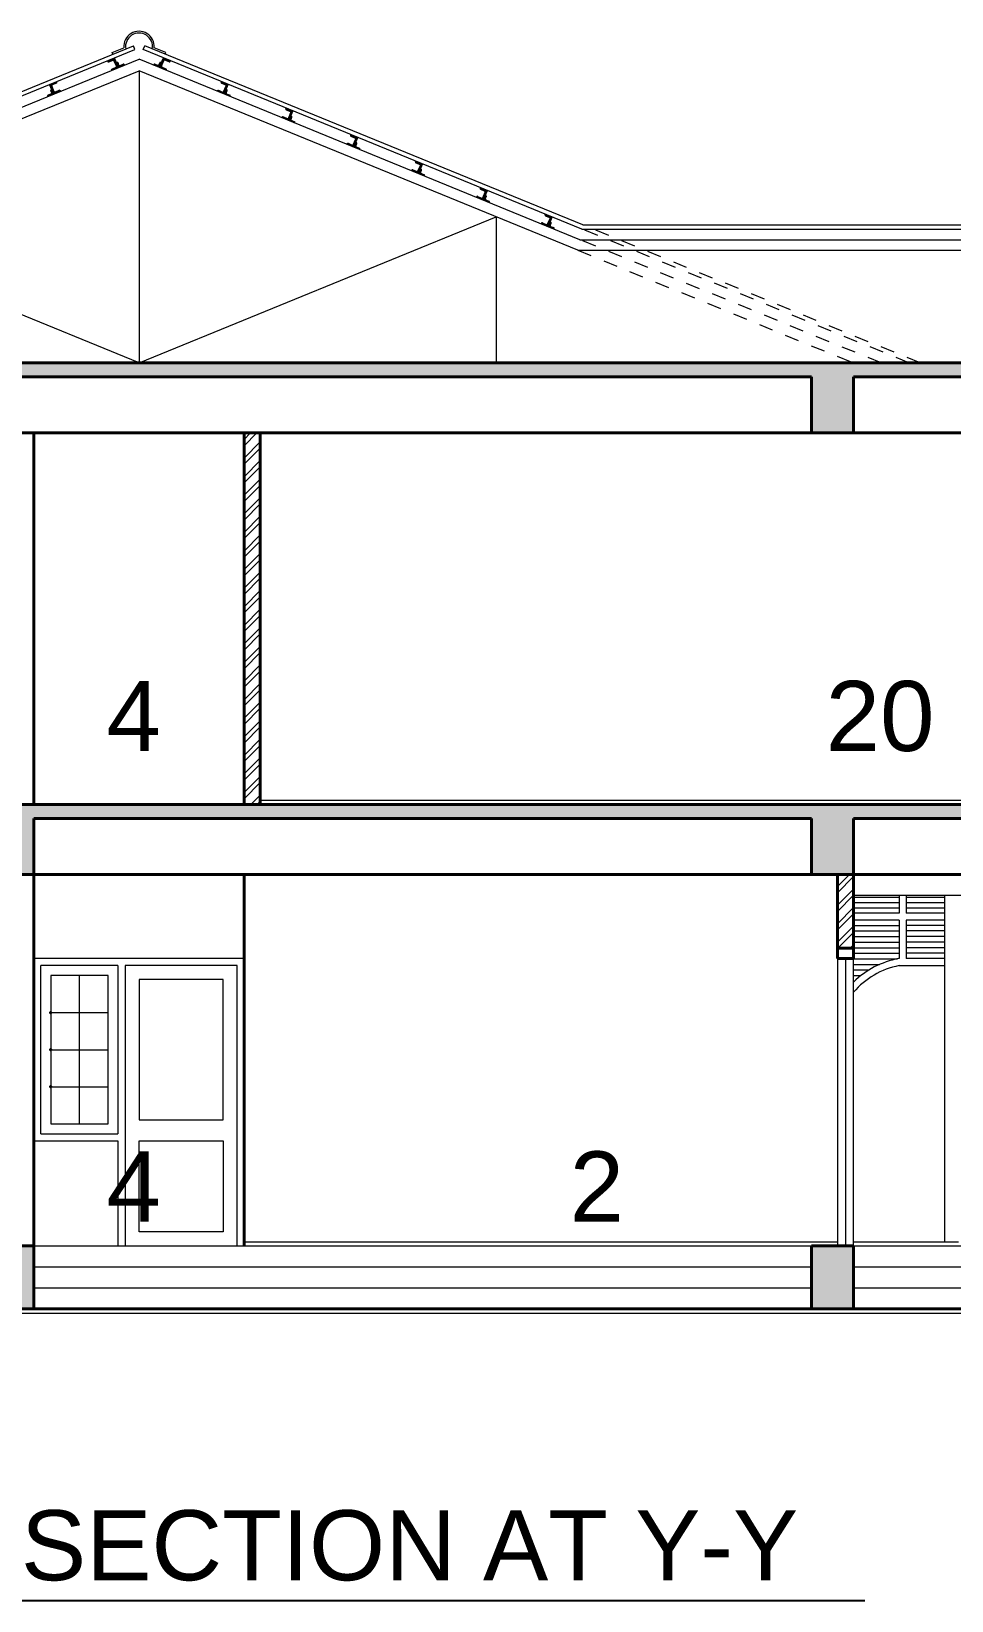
# Model space of a CAD drawing. Header units: inches. Extents: x 1367 to 15762, y 1989 to 8927.
# Drawn here: x 7959.04 to 7965.61, y 2026.24 to 2037.43 of the extents above; entities that cross this region are included whole.
import ezdxf

# ---------------------------------------------------------------- set-up
doc = ezdxf.new("R2010")
doc.units = ezdxf.units.IN
doc.header["$MEASUREMENT"] = 0
doc.linetypes.add('DASHED2', pattern=[0.375, 0.25, -0.125])
for name, color, linetype, lineweight in [('col', 5, 'Continuous', 40), ('EXIST.', 21, 'Continuous', 20), ('hatch', 8, 'Continuous', 5), ('proj', 31, 'Continuous', 15), ('text', 6, 'Continuous', 25), ('wall', 1, 'Continuous', 40), ('win', 60, 'Continuous', 9)]:
    doc.layers.add(name, color=color, linetype=linetype, lineweight=lineweight)
doc.styles.get("Standard").update_dxf_attribs({"font": 'arial.ttf', "height": 0.36})
pattern_1 = [(90, (8005.767206, 1723.8821357), (-0.00625, 9e-19), [])]

msp = doc.modelspace()

# ---------------------------------------------------------------- hatches: boundary and pattern name
at = {"layer": 'hatch'}
h = msp.add_hatch(dxfattribs=at)
h.set_pattern_fill('ANSI31', color=256, scale=0.05, angle=45, style=0)
h.set_pattern_definition(pattern_1)
h.paths.add_polyline_path([(7959.66, 2037.176), (7959.631, 2037.245), (7959.582, 2037.225), (7959.584, 2037.219, 0.414214), (7959.59, 2037.217), (7959.621, 2037.23, -0.414214), (7959.627, 2037.227), (7959.645, 2037.186, -0.414214), (7959.642, 2037.179), (7959.612, 2037.166, 0.414214), (7959.609, 2037.159), (7959.611, 2037.156)])
h.paths.add_polyline_path([(7959.701, 2037.193), (7959.699, 2037.198, 0.414214), (7959.693, 2037.2), (7959.67, 2037.191, -0.414214), (7959.663, 2037.193), (7959.657, 2037.209, 0.300906), (7959.652, 2037.213, 0.10075), (7959.65, 2037.212), (7959.645, 2037.21), (7959.66, 2037.176)])
h = msp.add_hatch(dxfattribs=at)
h.set_pattern_fill('ANSI31', color=256, scale=0.05, angle=45, style=0)
h.set_pattern_definition([(90, (7913.844016, 1723.8821357), (0.00625, 9e-19), [])])
h.paths.add_polyline_path([(7959.951, 2037.176), (7959.98, 2037.245), (7960.03, 2037.225), (7960.027, 2037.219, -0.414214), (7960.021, 2037.217), (7959.99, 2037.23, 0.414214), (7959.984, 2037.227), (7959.966, 2037.186, 0.414214), (7959.969, 2037.179), (7959.999, 2037.166, -0.414214), (7960.002, 2037.159), (7960, 2037.156)])
h.paths.add_polyline_path([(7959.91, 2037.193), (7959.912, 2037.198, -0.414214), (7959.918, 2037.2), (7959.941, 2037.191, 0.414214), (7959.948, 2037.193), (7959.955, 2037.209, -0.300906), (7959.959, 2037.213, -0.10075), (7959.961, 2037.212), (7959.966, 2037.21), (7959.951, 2037.176)])
h = msp.add_hatch(dxfattribs=at)
h.set_pattern_fill('ANSI31', color=256, scale=0.05, angle=45, style=0)
h.set_pattern_definition(pattern_1)
h.paths.add_polyline_path([(7959.217, 2037.076), (7959.168, 2037.056), (7959.198, 2036.987), (7959.247, 2037.007), (7959.245, 2037.011, 0.414214), (7959.238, 2037.014), (7959.208, 2037.001, -0.414214), (7959.201, 2037.004), (7959.184, 2037.045, -0.414214), (7959.186, 2037.052), (7959.217, 2037.064, 0.414214), (7959.219, 2037.071)])
h.paths.add_polyline_path([(7959.156, 2036.97), (7959.198, 2036.987), (7959.183, 2037.02), (7959.179, 2037.018, 0.414214), (7959.176, 2037.012), (7959.183, 2036.996, -0.414214), (7959.18, 2036.989), (7959.158, 2036.98, -0.000198), (7959.158, 2036.98, 0.414446), (7959.155, 2036.973)])
h = msp.add_hatch(dxfattribs=at)
h.set_pattern_fill('ANSI31', color=256, scale=0.05, angle=45, style=0)
h.set_pattern_definition([(90, (7913.844016, 1723.8821357), (0.00625, 9e-19), [])])
h.paths.add_polyline_path([(7960.428, 2037.045, 0.414214), (7960.425, 2037.052), (7960.394, 2037.064, -0.414214), (7960.392, 2037.071), (7960.394, 2037.076), (7960.443, 2037.056), (7960.414, 2036.987), (7960.364, 2037.007), (7960.366, 2037.011, -0.414214), (7960.373, 2037.014), (7960.403, 2037.001, 0.414214), (7960.41, 2037.004)])
h.paths.add_polyline_path([(7960.428, 2037.02), (7960.433, 2037.018, -0.414214), (7960.435, 2037.012), (7960.428, 2036.996, 0.414214), (7960.431, 2036.989), (7960.454, 2036.98, 0.000198), (7960.454, 2036.98, -0.414446), (7960.456, 2036.973), (7960.455, 2036.97), (7960.414, 2036.987)])
h = msp.add_hatch(dxfattribs=at)
h.set_pattern_fill('ANSI31', color=256, scale=0.05, angle=45, style=0)
h.set_pattern_definition([(90, (7914.3064944, 1723.692997), (0.00625, 9e-19), [])])
h.paths.add_polyline_path([(7960.89, 2036.856, 0.414214), (7960.887, 2036.862), (7960.857, 2036.875, -0.414214), (7960.854, 2036.882), (7960.856, 2036.887), (7960.905, 2036.866), (7960.876, 2036.797), (7960.827, 2036.817), (7960.829, 2036.822, -0.414214), (7960.835, 2036.825), (7960.866, 2036.812, 0.414214), (7960.872, 2036.814)])
h.paths.add_polyline_path([(7960.89, 2036.831), (7960.895, 2036.829, -0.414214), (7960.898, 2036.823), (7960.891, 2036.807, 0.414214), (7960.893, 2036.8), (7960.916, 2036.79, 0.000198), (7960.916, 2036.79, -0.414446), (7960.919, 2036.784), (7960.917, 2036.78), (7960.876, 2036.797)])
h = msp.add_hatch(dxfattribs=at)
h.set_pattern_fill('ANSI31', color=256, scale=0.05, angle=45, style=0)
h.set_pattern_definition([(90, (7914.7689727, 1723.5038586), (0.00625, 9e-19), [])])
h.paths.add_polyline_path([(7961.353, 2036.667, 0.414214), (7961.35, 2036.673), (7961.319, 2036.686, -0.414214), (7961.317, 2036.693), (7961.319, 2036.697), (7961.368, 2036.677), (7961.339, 2036.608), (7961.289, 2036.628), (7961.291, 2036.633, -0.414214), (7961.298, 2036.636), (7961.328, 2036.623, 0.414214), (7961.335, 2036.625)])
h.paths.add_polyline_path([(7961.353, 2036.642), (7961.358, 2036.64, -0.414214), (7961.36, 2036.634), (7961.353, 2036.617, 0.414214), (7961.356, 2036.611), (7961.379, 2036.601, 0.000198), (7961.379, 2036.601, -0.414446), (7961.381, 2036.595), (7961.38, 2036.591), (7961.339, 2036.608)])
h = msp.add_hatch(dxfattribs=at)
h.set_pattern_fill('ANSI31', color=256, scale=0.05, angle=45, style=0)
h.set_pattern_definition([(90, (7915.231451, 1723.31472), (0.00625, 9e-19), [])])
h.paths.add_polyline_path([(7961.815, 2036.478, 0.414214), (7961.812, 2036.484), (7961.782, 2036.497, -0.414214), (7961.779, 2036.504), (7961.781, 2036.508), (7961.83, 2036.488), (7961.801, 2036.419), (7961.752, 2036.439), (7961.754, 2036.444, -0.414214), (7961.76, 2036.446), (7961.791, 2036.434, 0.414214), (7961.797, 2036.436)])
h.paths.add_polyline_path([(7961.815, 2036.453), (7961.82, 2036.451, -0.414214), (7961.823, 2036.444), (7961.816, 2036.428, 0.414214), (7961.818, 2036.422), (7961.841, 2036.412, 0.000198), (7961.841, 2036.412, -0.414446), (7961.844, 2036.406), (7961.842, 2036.402), (7961.801, 2036.419)])
h = msp.add_hatch(dxfattribs=at)
h.set_pattern_fill('ANSI31', color=256, scale=0.05, angle=45, style=0)
h.set_pattern_definition([(90, (7915.693929, 1723.1255816), (0.00625, 9e-19), [])])
h.paths.add_polyline_path([(7962.277, 2036.288, 0.414214), (7962.275, 2036.295), (7962.244, 2036.308, -0.414214), (7962.242, 2036.314), (7962.244, 2036.319), (7962.293, 2036.299), (7962.263, 2036.23), (7962.214, 2036.25), (7962.216, 2036.255, -0.414214), (7962.223, 2036.257), (7962.253, 2036.244, 0.414214), (7962.26, 2036.247)])
h.paths.add_polyline_path([(7962.278, 2036.264), (7962.282, 2036.262, -0.414214), (7962.285, 2036.255), (7962.278, 2036.239, 0.414214), (7962.281, 2036.233), (7962.304, 2036.223, 0.000198), (7962.304, 2036.223, -0.414446), (7962.306, 2036.216), (7962.305, 2036.213), (7962.263, 2036.23)])
h = msp.add_hatch(dxfattribs=at)
h.set_pattern_fill('ANSI31', color=256, scale=0.05, angle=45, style=0)
h.set_pattern_definition([(90, (7916.1564076, 1722.936443), (0.00625, 9e-19), [])])
h.paths.add_polyline_path([(7962.74, 2036.099, 0.414214), (7962.737, 2036.106), (7962.707, 2036.119, -0.414214), (7962.704, 2036.125), (7962.706, 2036.13), (7962.755, 2036.11), (7962.726, 2036.041), (7962.677, 2036.061), (7962.679, 2036.066, -0.414214), (7962.685, 2036.068), (7962.716, 2036.055, 0.414214), (7962.722, 2036.058)])
h.paths.add_polyline_path([(7962.74, 2036.075), (7962.745, 2036.073, -0.414214), (7962.748, 2036.066), (7962.741, 2036.05, 0.414214), (7962.743, 2036.043), (7962.766, 2036.034, 0.000198), (7962.766, 2036.034, -0.414446), (7962.769, 2036.027), (7962.767, 2036.024), (7962.726, 2036.041)])
h = msp.add_hatch(dxfattribs=at)
h.set_pattern_fill('AR-CONC', color=256, scale=0.035, style=0)
h.set_pattern_definition([(50, (8005.7672, 1723.88214), (0.25104106, -0.02196325), [0.02625, -0.28875]), (355, (8005.7672, 1723.88214), (-0.04856297, 0.26326725), [0.021, -0.231]), (100.4514, (8005.78813, 1723.8803), (0.20247828, 0.24130384), [0.02230907, -0.24539974]), (46.1842, (8005.7672, 1723.95214), (0.37353437, -0.05793166), [0.039375, -0.433125]), (96.6356, (8005.79833, 1723.9473), (0.32713195, 0.34094125), [0.0334636, -0.36809955]), (351.1842, (8005.7672, 1723.95214), (0.3271317, 0.3409415), [0.0315, -0.3465]), (21, (8005.8022, 1723.93464), (0.20891747, -0.14091661), [0.02625, -0.28875]), (326, (8005.8022, 1723.93464), (0.08516037, 0.25380252), [0.021, -0.231]), (71.4514, (8005.81962, 1723.9229), (0.29407792, 0.11288567), [0.02230907, -0.24539974]), (37.5, (8005.76721, 1723.88214), (0.00425595, 0.11651285), [0, -0.2282, 0, -0.2345, 0, -0.231875]), (7.5, (8005.7672, 1723.88214), (0.09207434, 0.1380441), [0, -0.1337, 0, -0.22295, 0, -0.088375]), (327.5, (8005.68916, 1723.88214), (0.186837853, -0.007894205), [0, -0.0875, 0, -0.273, 0, -0.36225]), (317.5, (8005.65416, 1723.88214), (0.20411516, 0.03503674), [0, -0.11375, 0, -0.1813, 0, -0.25725])])
edge = h.paths.add_edge_path()
edge.add_line((7955.006, 2034.969), (7964.606, 2034.969))
edge.add_line((7964.606, 2034.969), (7964.606, 2034.569))
edge.add_line((7964.606, 2034.569), (7964.906, 2034.569))
edge.add_line((7964.906, 2034.569), (7964.906, 2034.969))
edge.add_line((7964.906, 2034.969), (7969.621, 2034.969))
edge.add_line((7969.621, 2034.969), (7969.621, 2034.569))
edge.add_line((7969.621, 2034.569), (7970.671, 2034.569))
edge.add_line((7970.671, 2034.569), (7970.671, 2035.019))
edge.add_spline(control_points=[(7970.671, 2035.019), (7970.684, 2035.025), (7970.708, 2035.036), (7970.704, 2035.07), (7970.708, 2035.088), (7970.709, 2035.094)], knot_values=[0, 0, 0, 0, 0.037335, 0.072043, 0.090727, 0.090727, 0.090727, 0.090727], degree=3, periodic=0)
edge.add_spline(control_points=[(7970.709, 2035.094), (7970.721, 2035.1), (7970.745, 2035.111), (7970.742, 2035.145), (7970.745, 2035.163), (7970.746, 2035.169)], knot_values=[0, 0, 0, 0, 0.037335, 0.072043, 0.090727, 0.090727, 0.090727, 0.090727], degree=3, periodic=0)
edge.add_line((7970.746, 2035.169), (7970.596, 2035.169))
edge.add_line((7970.596, 2035.169), (7970.596, 2034.644))
edge.add_line((7970.596, 2034.644), (7969.921, 2034.644))
edge.add_line((7969.921, 2034.644), (7969.921, 2035.068))
edge.add_line((7969.921, 2035.068), (7969.921, 2035.069))
edge.add_line((7969.921, 2035.069), (7954.706, 2035.069))
edge.add_line((7954.706, 2035.069), (7954.706, 2034.644))
edge.add_line((7954.706, 2034.644), (7954.046, 2034.644))
edge.add_line((7954.046, 2034.644), (7954.031, 2034.644))
edge.add_line((7954.031, 2034.644), (7954.031, 2035.169))
edge.add_line((7954.031, 2035.169), (7953.881, 2035.169))
edge.add_spline(control_points=[(7953.881, 2035.169), (7953.883, 2035.163), (7953.886, 2035.145), (7953.883, 2035.111), (7953.906, 2035.1), (7953.919, 2035.094)], knot_values=[0, 0, 0, 0, 0.018685, 0.053392, 0.090727, 0.090727, 0.090727, 0.090727], degree=3, periodic=0)
edge.add_spline(control_points=[(7953.919, 2035.094), (7953.92, 2035.088), (7953.924, 2035.07), (7953.92, 2035.036), (7953.944, 2035.025), (7953.956, 2035.019)], knot_values=[0, 0, 0, 0, 0.018685, 0.053392, 0.090727, 0.090727, 0.090727, 0.090727], degree=3, periodic=0)
edge.add_line((7953.956, 2035.019), (7953.956, 2034.569))
edge.add_line((7953.956, 2034.569), (7955.006, 2034.569))
edge.add_line((7955.006, 2034.569), (7955.006, 2034.969))
edge = h.paths.add_edge_path()
edge.add_line((7959.056, 2031.819), (7964.606, 2031.819))
edge.add_line((7964.606, 2031.819), (7964.606, 2031.419))
edge.add_line((7964.606, 2031.419), (7964.906, 2031.419))
edge.add_line((7964.906, 2031.419), (7964.906, 2031.819))
edge.add_line((7964.906, 2031.819), (7969.621, 2031.819))
edge.add_line((7969.621, 2031.819), (7969.621, 2031.419))
edge.add_line((7969.621, 2031.419), (7969.921, 2031.419))
edge.add_line((7969.921, 2031.419), (7969.921, 2031.819))
edge.add_line((7969.921, 2031.819), (7970.571, 2031.819))
edge.add_line((7970.571, 2031.819), (7970.571, 2031.269))
edge.add_line((7970.571, 2031.269), (7970.671, 2031.269))
edge.add_line((7970.671, 2031.269), (7970.671, 2031.769))
edge.add_spline(control_points=[(7970.671, 2031.769), (7970.684, 2031.775), (7970.708, 2031.786), (7970.704, 2031.82), (7970.708, 2031.838), (7970.709, 2031.844)], knot_values=[0, 0, 0, 0, 0.037335, 0.072043, 0.090727, 0.090727, 0.090727, 0.090727], degree=3, periodic=0)
edge.add_spline(control_points=[(7970.709, 2031.844), (7970.721, 2031.85), (7970.745, 2031.861), (7970.742, 2031.895), (7970.745, 2031.913), (7970.746, 2031.919)], knot_values=[0, 0, 0, 0, 0.037335, 0.072043, 0.090727, 0.090727, 0.090727, 0.090727], degree=3, periodic=0)
edge.add_line((7970.746, 2031.919), (7958.756, 2031.919))
edge.add_line((7958.756, 2031.919), (7958.756, 2031.419))
edge.add_line((7958.756, 2031.419), (7959.056, 2031.419))
edge.add_line((7959.056, 2031.419), (7959.056, 2031.819))
h.paths.add_polyline_path([(7955.006, 2030.244), (7956.052, 2030.244), (7958.281, 2028.825), (7958.281, 2028.619), (7958.556, 2028.619), (7958.556, 2028.769), (7958.556, 2028.944), (7958.281, 2028.944), (7958.281, 2029.119), (7958.006, 2029.119), (7958.006, 2029.294), (7957.731, 2029.294), (7957.731, 2029.469), (7957.456, 2029.469), (7957.456, 2029.644), (7957.181, 2029.644), (7957.181, 2029.819), (7956.906, 2029.819), (7956.906, 2029.994), (7956.631, 2029.994), (7956.631, 2030.169), (7956.356, 2030.169), (7956.356, 2030.344), (7954.706, 2030.344), (7954.706, 2030.044), (7955.006, 2030.044)])
h.paths.add_polyline_path([(7955.006, 2028.769), (7954.706, 2028.769), (7954.706, 2028.319), (7955.006, 2028.319)])
h.paths.add_polyline_path([(7959.056, 2028.769), (7958.756, 2028.769), (7958.756, 2028.319), (7959.056, 2028.319)])
h.paths.add_polyline_path([(7964.906, 2028.769), (7964.606, 2028.769), (7964.606, 2028.319), (7964.906, 2028.319)])
h.paths.add_polyline_path([(7969.921, 2028.769), (7969.621, 2028.769), (7969.621, 2028.319), (7969.921, 2028.319)])
h = msp.add_hatch(dxfattribs=at)
h.set_pattern_fill('ANSI32', color=256, scale=0.25, style=0)
h.set_pattern_definition([(45, (8005.76721, 1723.88214), (-0.06629126, 0.06629126), []), (45, (8005.8114, 1723.88214), (-0.06629126, 0.06629126), [])])
h.paths.add_polyline_path([(7960.671, 2034.569), (7960.556, 2034.569), (7960.556, 2031.919), (7960.671, 2031.919)])
h.paths.add_polyline_path([(7969.921, 2034.569), (7969.806, 2034.569), (7969.806, 2034.044), (7969.921, 2034.044)])
h.paths.add_polyline_path([(7969.806, 2031.919), (7969.921, 2031.919), (7969.921, 2032.294), (7969.806, 2032.294)])
h.paths.add_polyline_path([(7964.906, 2031.419), (7964.791, 2031.419), (7964.791, 2030.894), (7964.906, 2030.894)])
h.paths.add_polyline_path([(7954.706, 2034.569), (7954.706, 2034.044), (7954.821, 2034.044), (7954.821, 2034.569)])
h.paths.add_polyline_path([(7954.706, 2030.344), (7954.821, 2030.344), (7954.821, 2030.644), (7954.706, 2030.644)])
h.paths.add_polyline_path([(7954.706, 2028.769), (7954.821, 2028.769), (7954.821, 2030.044), (7954.706, 2030.044)])

# ---------------------------------------------------------------- linework, layer by layer
at = {"layer": 'col'}
for p, q in [((7954.706, 2035.069), (7969.921, 2035.069)), ((7955.006, 2034.969), (7964.606, 2034.969)), ((7964.606, 2034.969), (7964.606, 2034.569)), ((7964.906, 2034.969), (7969.621, 2034.969)), ((7964.906, 2034.969), (7964.906, 2034.569)), ((7954.706, 2034.569), (7970.671, 2034.569)), ((7958.756, 2031.919), (7970.746, 2031.919)), ((7964.906, 2031.919), (7964.606, 2031.919)), ((7959.056, 2031.819), (7964.606, 2031.819)), ((7959.056, 2031.819), (7959.056, 2031.419)), ((7964.606, 2031.819), (7964.606, 2031.419)), ((7964.906, 2031.819), (7964.906, 2031.419)), ((7964.906, 2031.819), (7969.621, 2031.819)), ((7958.756, 2031.419), (7969.921, 2031.419)), ((7958.756, 2028.769), (7959.056, 2028.769)), ((7959.056, 2028.769), (7959.056, 2028.319)), ((7964.606, 2028.769), (7964.606, 2028.319)), ((7964.906, 2028.769), (7964.606, 2028.769)), ((7964.906, 2028.769), (7964.906, 2028.319))]:
    msp.add_line(p, q, dxfattribs=at)
at = {"layer": 'EXIST.'}
for p, q in [((7968.951, 2031.269), (7964.906, 2031.269)), ((7965.231, 2031.269), (7965.231, 2031.144)), ((7965.281, 2031.269), (7965.281, 2031.144)), ((7965.556, 2031.269), (7965.556, 2028.799)), ((7965.231, 2031.144), (7964.906, 2031.144)), ((7965.556, 2031.144), (7965.281, 2031.144)), ((7965.231, 2031.094), (7964.906, 2031.094)), ((7965.231, 2031.094), (7965.231, 2030.819)), ((7965.281, 2031.094), (7965.281, 2030.819)), ((7965.556, 2031.094), (7965.281, 2031.094)), ((7965.231, 2030.819), (7965.227, 2030.819)), ((7965.556, 2030.819), (7965.281, 2030.819)), ((7965.231, 2030.769), (7965.556, 2030.769))]:
    msp.add_line(p, q, dxfattribs=at)
for radius, start, end in [(0.619, 100.5306, 134.4557), (0.569, 100.985, 139.6338)]:
    msp.add_arc((7965.34, 2030.21), radius, start, end, dxfattribs=at)
at = {"layer": 'hatch'}
for p, q in [((7954.555, 2035.202), (7959.766, 2037.332)), ((7954.567, 2035.174), (7959.777, 2037.305)), ((7959.615, 2037.284), (7959.697, 2037.318)), ((7959.777, 2037.305), (7959.766, 2037.332)), ((7959.835, 2037.304), (7959.847, 2037.332)), ((7962.967, 2036.024), (7959.835, 2037.304)), ((7962.973, 2036.054), (7959.847, 2037.332)), ((7959.997, 2037.284), (7959.914, 2037.318)), ((7959.584, 2037.219), (7959.582, 2037.225)), ((7959.59, 2037.217), (7959.621, 2037.23)), ((7959.612, 2037.166), (7959.642, 2037.179)), ((7959.619, 2037.272), (7959.615, 2037.284)), ((7959.645, 2037.186), (7959.627, 2037.227)), ((7959.66, 2037.176), (7959.631, 2037.245)), ((7959.65, 2037.212), (7959.645, 2037.21)), ((7959.663, 2037.193), (7959.657, 2037.209)), ((7959.67, 2037.191), (7959.693, 2037.2)), ((7959.701, 2037.193), (7959.699, 2037.198)), ((7959.91, 2037.193), (7959.912, 2037.198)), ((7959.941, 2037.191), (7959.918, 2037.2)), ((7959.948, 2037.193), (7959.955, 2037.209)), ((7959.951, 2037.176), (7959.98, 2037.245)), ((7959.961, 2037.212), (7959.966, 2037.21)), ((7959.966, 2037.186), (7959.984, 2037.227)), ((7959.999, 2037.166), (7959.969, 2037.179)), ((7960.021, 2037.217), (7959.99, 2037.23)), ((7959.992, 2037.272), (7959.997, 2037.284)), ((7960.027, 2037.219), (7960.03, 2037.225)), ((7959.217, 2037.064), (7959.186, 2037.052)), ((7959.219, 2037.071), (7959.217, 2037.076)), ((7959.611, 2037.156), (7959.609, 2037.159)), ((7960, 2037.156), (7960.002, 2037.159)), ((7960.392, 2037.071), (7960.394, 2037.076)), ((7960.394, 2037.064), (7960.425, 2037.052)), ((7959.156, 2036.97), (7959.155, 2036.973)), ((7959.18, 2036.989), (7959.158, 2036.98)), ((7959.198, 2036.987), (7959.168, 2037.056)), ((7959.183, 2036.996), (7959.176, 2037.012)), ((7959.179, 2037.018), (7959.183, 2037.02)), ((7959.201, 2037.004), (7959.184, 2037.045)), ((7959.238, 2037.014), (7959.208, 2037.001)), ((7959.247, 2037.007), (7959.245, 2037.011)), ((7960.364, 2037.007), (7960.366, 2037.011)), ((7960.373, 2037.014), (7960.403, 2037.001)), ((7960.41, 2037.004), (7960.428, 2037.045)), ((7960.414, 2036.987), (7960.443, 2037.056)), ((7960.433, 2037.018), (7960.428, 2037.02)), ((7960.428, 2036.996), (7960.435, 2037.012)), ((7960.431, 2036.989), (7960.454, 2036.98)), ((7960.455, 2036.97), (7960.456, 2036.973)), ((7960.854, 2036.882), (7960.856, 2036.887)), ((7960.857, 2036.875), (7960.887, 2036.862)), ((7960.872, 2036.814), (7960.89, 2036.856)), ((7960.876, 2036.797), (7960.905, 2036.866)), ((7960.827, 2036.817), (7960.829, 2036.822)), ((7960.835, 2036.825), (7960.866, 2036.812)), ((7960.895, 2036.829), (7960.89, 2036.831)), ((7960.891, 2036.807), (7960.898, 2036.823)), ((7960.893, 2036.8), (7960.916, 2036.79)), ((7960.917, 2036.78), (7960.919, 2036.784)), ((7961.289, 2036.628), (7961.291, 2036.633)), ((7961.298, 2036.636), (7961.328, 2036.623)), ((7961.317, 2036.693), (7961.319, 2036.697)), ((7961.319, 2036.686), (7961.35, 2036.673)), ((7961.335, 2036.625), (7961.353, 2036.667)), ((7961.339, 2036.608), (7961.368, 2036.677)), ((7961.358, 2036.64), (7961.353, 2036.642)), ((7961.353, 2036.617), (7961.36, 2036.634)), ((7961.356, 2036.611), (7961.379, 2036.601)), ((7961.38, 2036.591), (7961.381, 2036.595)), ((7961.779, 2036.504), (7961.781, 2036.508)), ((7961.752, 2036.439), (7961.754, 2036.444)), ((7961.76, 2036.446), (7961.791, 2036.434)), ((7961.782, 2036.497), (7961.812, 2036.484)), ((7961.797, 2036.436), (7961.815, 2036.478)), ((7961.801, 2036.419), (7961.83, 2036.488)), ((7961.82, 2036.451), (7961.815, 2036.453)), ((7961.816, 2036.428), (7961.823, 2036.444)), ((7961.818, 2036.422), (7961.841, 2036.412)), ((7961.842, 2036.402), (7961.844, 2036.406)), ((7962.242, 2036.314), (7962.244, 2036.319)), ((7962.244, 2036.308), (7962.275, 2036.295)), ((7962.26, 2036.247), (7962.277, 2036.288)), ((7962.263, 2036.23), (7962.293, 2036.299)), ((7962.214, 2036.25), (7962.216, 2036.255)), ((7962.223, 2036.257), (7962.253, 2036.244)), ((7962.282, 2036.262), (7962.278, 2036.264)), ((7962.278, 2036.239), (7962.285, 2036.255)), ((7962.281, 2036.233), (7962.304, 2036.223)), ((7962.305, 2036.213), (7962.306, 2036.216)), ((7962.677, 2036.061), (7962.679, 2036.066)), ((7962.685, 2036.068), (7962.716, 2036.055)), ((7962.704, 2036.125), (7962.706, 2036.13)), ((7962.707, 2036.119), (7962.737, 2036.106)), ((7962.722, 2036.058), (7962.74, 2036.099)), ((7962.726, 2036.041), (7962.755, 2036.11)), ((7962.745, 2036.073), (7962.74, 2036.075)), ((7962.741, 2036.05), (7962.748, 2036.066)), ((7962.743, 2036.043), (7962.766, 2036.034)), ((7962.767, 2036.024), (7962.769, 2036.027)), ((7962.967, 2036.024), (7968.057, 2036.024)), ((7962.973, 2036.054), (7968.064, 2036.054)), ((7960.671, 2031.949), (7969.806, 2031.949)), ((7965.231, 2031.255), (7964.906, 2031.255)), ((7965.556, 2031.255), (7965.281, 2031.255)), ((7965.231, 2031.216), (7964.906, 2031.216)), ((7965.231, 2031.178), (7964.906, 2031.178)), ((7965.556, 2031.216), (7965.281, 2031.216)), ((7965.556, 2031.178), (7965.281, 2031.178)), ((7964.906, 2031.054), (7965.231, 2031.054)), ((7965.556, 2031.054), (7965.281, 2031.054)), ((7964.906, 2031.016), (7965.231, 2031.016)), ((7964.906, 2030.977), (7965.231, 2030.977)), ((7964.906, 2030.937), (7965.231, 2030.937)), ((7965.556, 2031.016), (7965.281, 2031.016)), ((7965.556, 2030.977), (7965.281, 2030.977)), ((7965.556, 2030.937), (7965.281, 2030.937)), ((7964.906, 2030.896), (7965.231, 2030.896)), ((7964.906, 2030.857), (7965.231, 2030.857)), ((7964.906, 2030.817), (7965.22, 2030.817)), ((7965.556, 2030.896), (7965.281, 2030.896)), ((7965.556, 2030.857), (7965.281, 2030.857)), ((7959.381, 2029.639), (7959.381, 2030.699)), ((7964.906, 2030.777), (7965.091, 2030.777)), ((7964.906, 2030.738), (7965.016, 2030.738)), ((7964.906, 2030.698), (7964.959, 2030.698)), ((7964.906, 2030.657), (7964.912, 2030.657)), ((7959.176, 2030.434), (7959.586, 2030.434)), ((7959.176, 2030.169), (7959.586, 2030.169)), ((7959.176, 2029.904), (7959.586, 2029.904)), ((7960.556, 2028.799), (7964.791, 2028.799)), ((7964.906, 2028.799), (7965.656, 2028.799))]:
    msp.add_line(p, q, dxfattribs=at)
at = {"layer": 'hatch', "linetype": 'DASHED2', "ltscale": 0.2}
for p, q in [((7965.103, 2035.069), (7962.952, 2035.948)), ((7965.302, 2035.069), (7962.967, 2036.024)), ((7965.381, 2035.069), (7963.046, 2036.024)), ((7962.938, 2035.873), (7964.905, 2035.069))]:
    msp.add_line(p, q, dxfattribs=at)
at = {"layer": 'hatch'}
msp.add_lwpolyline([(7959.586, 2030.699), (7959.176, 2030.699), (7959.176, 2029.639), (7959.586, 2029.639)], close=True, dxfattribs=at)
for centre, radius, start, end in [((7959.806, 2037.326), 0.109, 355.8189, 184.1811), ((7959.806, 2037.326), 0.0962, 350.499, 189.501), ((7959.588, 2037.221), 0.005, 203.0125, 293.0125), ((7959.623, 2037.225), 0.005, 23.0125, 113.0125), ((7959.64, 2037.184), 0.005, 293.0125, 23.0125), ((7959.652, 2037.208), 0.005, 23.0125, 113.0125), ((7959.668, 2037.195), 0.005, 203.0125, 293.0125), ((7959.695, 2037.196), 0.005, 23.0125, 113.0579), ((7959.917, 2037.196), 0.005, 66.9421, 156.9875), ((7959.943, 2037.195), 0.005, 246.9875, 336.9875), ((7959.959, 2037.208), 0.005, 66.9875, 156.9875), ((7959.971, 2037.184), 0.005, 156.9875, 246.9875), ((7959.988, 2037.225), 0.005, 66.9875, 156.9875), ((7960.023, 2037.221), 0.005, 246.9875, 336.9875), ((7959.215, 2037.069), 0.005, 293.0125, 23.0125), ((7959.614, 2037.161), 0.005, 113.0125, 203.0125), ((7959.997, 2037.161), 0.005, 336.9875, 66.9875), ((7960.396, 2037.069), 0.005, 156.9875, 246.9875), ((7959.159, 2036.975), 0.005, 112.967, 203.0125), ((7959.181, 2037.014), 0.005, 113.0125, 203.0125), ((7959.178, 2036.994), 0.005, 293.0125, 23.0125), ((7959.188, 2037.047), 0.005, 113.0125, 203.0125), ((7959.206, 2037.006), 0.005, 203.0125, 293.0125), ((7959.24, 2037.009), 0.005, 23.0125, 113.0125), ((7960.371, 2037.009), 0.005, 66.9875, 156.9875), ((7960.405, 2037.006), 0.005, 246.9875, 336.9875), ((7960.423, 2037.047), 0.005, 336.9875, 66.9875), ((7960.433, 2036.994), 0.005, 156.9875, 246.9875), ((7960.431, 2037.014), 0.005, 336.9875, 66.9875), ((7960.452, 2036.975), 0.005, 336.9875, 67.033), ((7960.859, 2036.88), 0.005, 156.9875, 246.9875), ((7960.885, 2036.858), 0.005, 336.9875, 66.9875), ((7960.833, 2036.82), 0.005, 66.9875, 156.9875), ((7960.868, 2036.816), 0.005, 246.9875, 336.9875), ((7960.895, 2036.805), 0.005, 156.9875, 246.9875), ((7960.893, 2036.825), 0.005, 336.9875, 66.9875), ((7960.914, 2036.786), 0.005, 336.9875, 67.033), ((7961.296, 2036.631), 0.005, 66.9875, 156.9875), ((7961.321, 2036.691), 0.005, 156.9875, 246.9875), ((7961.33, 2036.627), 0.005, 246.9875, 336.9875), ((7961.348, 2036.669), 0.005, 336.9875, 66.9875), ((7961.358, 2036.616), 0.005, 156.9875, 246.9875), ((7961.356, 2036.636), 0.005, 336.9875, 66.9875), ((7961.377, 2036.597), 0.005, 336.9875, 67.033), ((7961.784, 2036.502), 0.005, 156.9875, 246.9875), ((7961.758, 2036.442), 0.005, 66.9875, 156.9875), ((7961.793, 2036.438), 0.005, 246.9875, 336.9875), ((7961.81, 2036.48), 0.005, 336.9875, 66.9875), ((7961.82, 2036.426), 0.005, 156.9875, 246.9875), ((7961.818, 2036.446), 0.005, 336.9875, 66.9875), ((7961.839, 2036.408), 0.005, 336.9875, 67.033), ((7962.246, 2036.313), 0.005, 156.9875, 246.9875), ((7962.273, 2036.29), 0.005, 336.9875, 66.9875), ((7962.221, 2036.253), 0.005, 66.9875, 156.9875), ((7962.255, 2036.249), 0.005, 246.9875, 336.9875), ((7962.283, 2036.237), 0.005, 156.9875, 246.9875), ((7962.281, 2036.257), 0.005, 336.9875, 66.9875), ((7962.302, 2036.218), 0.005, 336.9875, 67.033), ((7962.683, 2036.064), 0.005, 66.9875, 156.9875), ((7962.709, 2036.123), 0.005, 156.9875, 246.9875), ((7962.718, 2036.06), 0.005, 246.9875, 336.9875), ((7962.735, 2036.101), 0.005, 336.9875, 66.9875), ((7962.743, 2036.068), 0.005, 336.9875, 66.9875), ((7962.745, 2036.048), 0.005, 156.9875, 246.9875), ((7962.764, 2036.029), 0.005, 336.9875, 67.033)]:
    msp.add_arc(centre, radius, start, end, dxfattribs=at)
at = {"layer": 'proj'}
for p, q in [((7954.669, 2035.134), (7959.806, 2037.235)), ((7962.952, 2035.948), (7959.806, 2037.235)), ((7954.669, 2035.053), (7959.806, 2037.154)), ((7962.938, 2035.873), (7959.806, 2037.154)), ((7959.806, 2037.154), (7959.806, 2035.069)), ((7959.806, 2035.069), (7957.256, 2036.111)), ((7959.806, 2035.069), (7962.355, 2036.111)), ((7962.355, 2036.111), (7962.355, 2035.069)), ((7962.952, 2035.948), (7968.042, 2035.948)), ((7962.938, 2035.873), (7968.027, 2035.873))]:
    msp.add_line(p, q, dxfattribs=at)
at = {"layer": 'proj', "color": 1}
msp.add_line((7953.806, 2028.289), (7977.465, 2028.289), dxfattribs=at)
at = {"layer": 'proj'}
for points in [[(7960.406, 2030.669), (7959.806, 2030.669), (7959.806, 2029.669), (7960.406, 2029.669)], [(7959.806, 2029.519), (7960.406, 2029.519), (7960.406, 2028.869), (7959.806, 2028.869)]]:
    msp.add_lwpolyline(points, close=True, dxfattribs=at)
at = {"layer": 'text'}
msp.add_line((7958.764, 2026.238), (7964.986, 2026.238), dxfattribs=at)
at = {"layer": 'wall'}
for p, q in [((7959.98, 2037.245), (7959.98, 2037.245)), ((7959.056, 2031.919), (7959.056, 2034.569)), ((7960.556, 2034.569), (7960.556, 2031.919)), ((7960.671, 2034.569), (7960.671, 2031.919)), ((7959.056, 2028.769), (7959.056, 2031.419)), ((7960.556, 2031.419), (7960.556, 2028.769)), ((7964.791, 2031.419), (7964.791, 2030.819)), ((7964.906, 2031.419), (7964.906, 2030.819)), ((7964.906, 2030.894), (7964.791, 2030.894)), ((7964.906, 2030.819), (7964.791, 2030.819)), ((7953.806, 2028.319), (7977.465, 2028.319))]:
    msp.add_line(p, q, dxfattribs=at)
for p in [(7959.176, 2030.434), (7959.176, 2030.169), (7959.176, 2029.904)]:
    msp.add_point(p, dxfattribs=at)
at = {"layer": 'win'}
for p, q in [((7960.556, 2030.819), (7959.056, 2030.819)), ((7964.791, 2030.819), (7964.791, 2028.769)), ((7964.849, 2030.819), (7964.849, 2028.769)), ((7964.906, 2028.769), (7964.906, 2030.819)), ((7959.106, 2029.569), (7959.106, 2030.769)), ((7959.656, 2030.769), (7959.106, 2030.769)), ((7959.656, 2030.769), (7959.656, 2029.569)), ((7960.506, 2030.769), (7959.706, 2030.769)), ((7959.706, 2030.769), (7959.706, 2028.769)), ((7960.506, 2028.769), (7960.506, 2030.769)), ((7959.106, 2029.569), (7959.656, 2029.569)), ((7959.056, 2029.519), (7959.656, 2029.519)), ((7959.656, 2029.519), (7959.656, 2028.769)), ((7959.056, 2028.769), (7964.606, 2028.769)), ((7964.906, 2028.769), (7969.621, 2028.769)), ((7959.056, 2028.619), (7964.606, 2028.619)), ((7964.906, 2028.619), (7969.621, 2028.619)), ((7959.056, 2028.469), (7964.606, 2028.469)), ((7964.906, 2028.469), (7969.621, 2028.469))]:
    msp.add_line(p, q, dxfattribs=at)

# ---------------------------------------------------------------- texts
at = {"layer": 'text'}
for s, p in [('4', (7959.574, 2032.3)), ('20', (7964.707, 2032.3)), ('2', (7962.88, 2028.943)), ('4', (7959.574, 2028.943)), ('SECTION AT Y-Y', (7958.963, 2026.383))]:
    msp.add_text(s, height=0.5, dxfattribs=at).set_placement(p)

doc.saveas('drawing.dxf')
